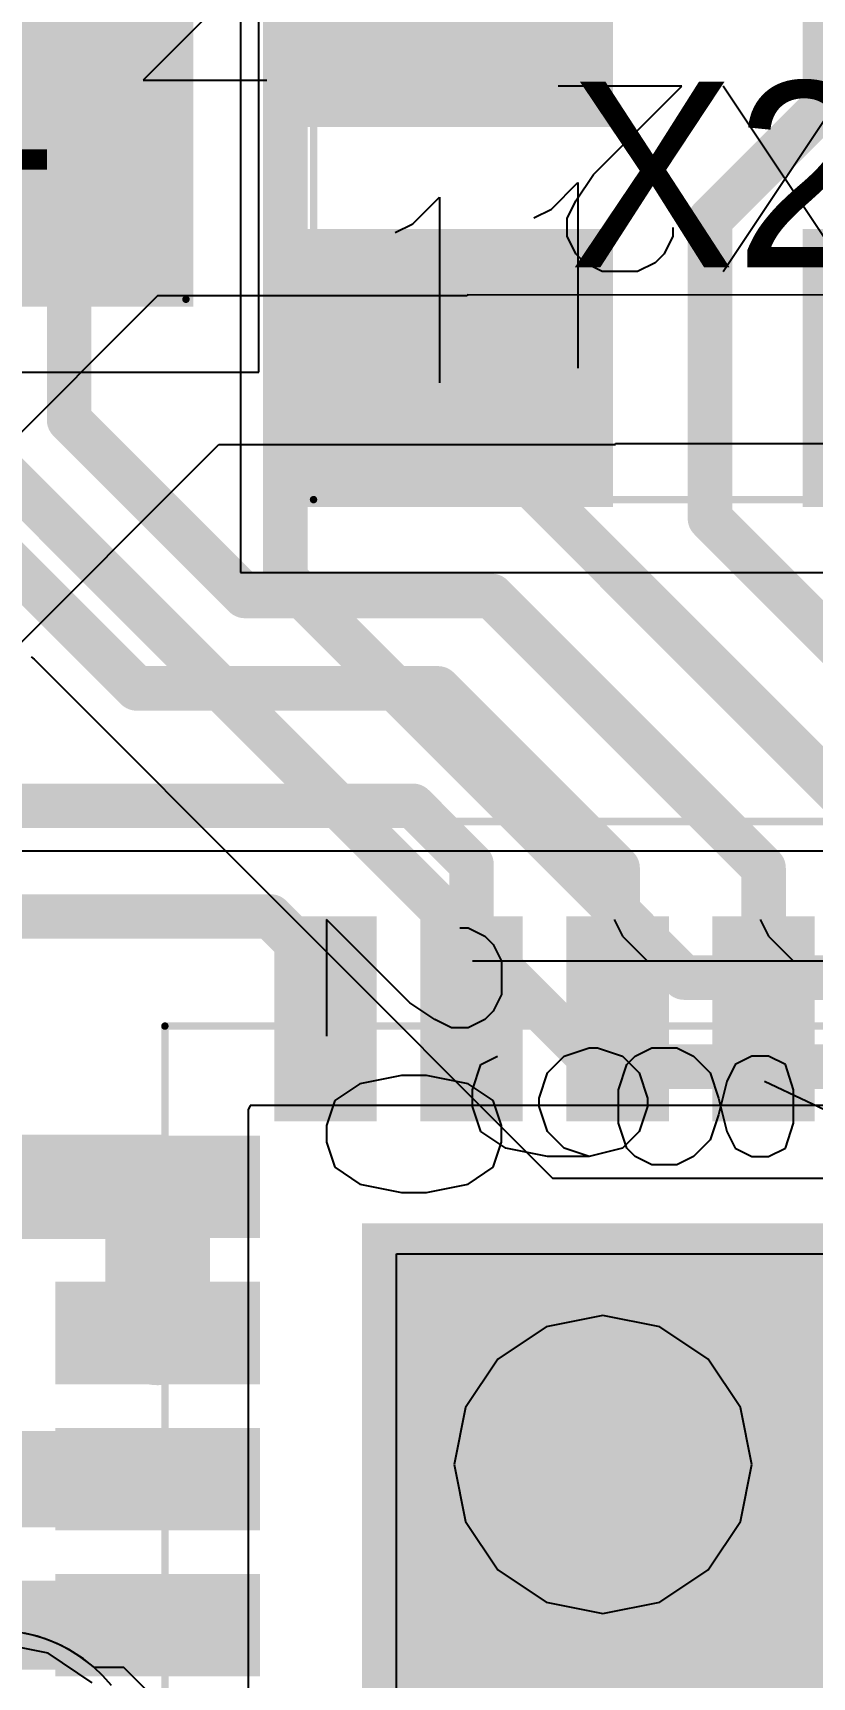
# Model space of a CAD drawing. Header units: millimetres. Extents: x 0 to 559, y 0 to 433.
# Drawn here: x 87.4 to 90.07, y 96.71 to 102.34 of the extents above; entities that cross this region are included whole.
import ezdxf

# ---------------------------------------------------------------- set-up
doc = ezdxf.new("R2010")
doc.units = ezdxf.units.MM
for name, color, linetype in [('BottomLayer', 5, 'Continuous'), ('BottomSolder', 6, 'Continuous'), ('Mechanical10', 56, 'Continuous'), ('Mechanical12', 56, 'Continuous'), ('Mechanical9', 56, 'Continuous'), ('MidLayer1', 16, 'Continuous'), ('MidLayer2', 76, 'Continuous'), ('MultiLayer', 9, 'Continuous'), ('TopLayer', 1, 'Continuous'), ('TopOverlay', 2, 'Continuous'), ('TopPaste', 8, 'Continuous'), ('TopSolder', 216, 'Continuous'), ('ViaHoleLayer', 16, 'Continuous')]:
    doc.layers.add(name, color=color, linetype=linetype)

# ---------------------------------------------------------------- blocks, each defined once
blk = doc.blocks.new('NCS36510_98')
at = {"layer": 'Mechanical10', "const_width": 0.0254}
for points in [[(-2.1999, 2.8001), (2.8001, 2.8001)], [(2.8001, 2.8001), (2.8001, -2.8001)]]:
    blk.add_lwpolyline(points, dxfattribs=at)
at = {"layer": 'Mechanical10', "const_width": 0.0127}
blk.add_lwpolyline([(2.7937, 2.8001, 1), (2.8064, 2.8001, 1)], format="xyb", close=True, dxfattribs=at)
blk.add_lwpolyline([(2.7937, 2.8001, 1), (2.8064, 2.8001, 1)], format="xyb", close=True, dxfattribs=at)
at = {"layer": 'Mechanical12'}
blk.add_line((3.4, 3.4), (3.4, -3.4), dxfattribs=at)
at = {"layer": 'Mechanical9'}
for p, q in [((2.3167, 2.2183), (2.2596, 2.1326)), ((2.4024, 2.2469), (2.3167, 2.2183)), ((2.4595, 2.2469), (2.4024, 2.2469)), ((2.5452, 2.2183), (2.4595, 2.2469)), ((2.6024, 2.1326), (2.5452, 2.2183)), ((3.165, 2.2469), (2.7652, 2.2469)), ((2.8794, 1.9613), (3.165, 2.2469)), ((2.2596, 2.1326), (2.231, 1.9898)), ((2.6309, 1.9898), (2.6024, 2.1326)), ((2.231, 1.9898), (2.231, 1.9041)), ((2.6309, 1.9041), (2.6309, 1.9898)), ((2.8223, 1.8756), (2.8794, 1.9613)), ((2.231, 1.9041), (2.2596, 1.7613)), ((2.6024, 1.7613), (2.6309, 1.9041)), ((2.7937, 1.8184), (2.8223, 1.8756)), ((2.7937, 1.7613), (2.7937, 1.8184)), ((2.2596, 1.7613), (2.3167, 1.6756)), ((2.4395, 1.7184), (2.5252, 1.747)), ((2.5252, 1.747), (2.5824, 1.747)), ((2.5452, 1.6756), (2.6024, 1.7613)), ((2.5824, 1.747), (2.6681, 1.7184)), ((2.8223, 1.7042), (2.7937, 1.7613)), ((3.0222, 1.1472), (3.0222, 1.747)), ((3.1365, 1.7613), (3.1079, 1.7042)), ((3.1365, 1.7899), (3.1365, 1.7613)), ((2.3824, 1.6328), (2.4395, 1.7184)), ((2.6681, 1.7184), (2.6966, 1.6613)), ((2.8509, 1.6756), (2.8223, 1.7042)), ((3.1079, 1.7042), (3.0794, 1.6756)), ((2.3167, 1.6756), (2.4024, 1.6471)), ((2.3539, 1.4899), (2.3824, 1.6328)), ((2.4024, 1.6471), (2.4595, 1.6471)), ((2.4595, 1.6471), (2.5452, 1.6756)), ((2.908, 1.6471), (2.8509, 1.6756)), ((3.0222, 1.6471), (2.908, 1.6471)), ((3.0794, 1.6756), (3.0222, 1.6471)), ((2.3539, 1.3471), (2.3539, 1.4899)), ((2.3824, 1.4328), (2.4395, 1.4899)), ((2.4395, 1.4899), (2.5252, 1.5185)), ((2.5252, 1.5185), (2.5538, 1.5185)), ((2.5538, 1.5185), (2.6395, 1.4899)), ((2.6395, 1.4899), (2.6966, 1.4328)), ((2.3539, 1.3471), (2.3824, 1.4328)), ((2.6966, 1.4328), (2.7252, 1.3471)), ((2.3824, 1.2329), (2.3539, 1.3471)), ((2.7252, 1.3186), (2.6966, 1.2329)), ((2.7252, 1.3471), (2.7252, 1.3186)), ((2.3824, 1.2183), (2.4681, 1.2469)), ((2.4681, 1.2469), (2.5824, 1.2469)), ((2.5824, 1.2469), (2.6681, 1.2183)), ((3.0222, 0.6471), (3.0222, 1.2469)), ((3.165, 1.2614), (3.1079, 1.2329)), ((2.3253, 1.1326), (2.3539, 1.1898)), ((2.3539, 1.1898), (2.3824, 1.2183)), ((2.4395, 1.1758), (2.3824, 1.2329)), ((2.6966, 1.2329), (2.6395, 1.1758)), ((2.6681, 1.2183), (2.6966, 1.1898)), ((2.6966, 1.1898), (2.7252, 1.1326)), ((3.1079, 1.2329), (3.0222, 1.1472)), ((2.3253, 1.0469), (2.3253, 1.1326)), ((2.5252, 1.1472), (2.4395, 1.1758)), ((2.5538, 1.1472), (2.5252, 1.1472)), ((2.6395, 1.1758), (2.5538, 1.1472)), ((2.7252, 1.1326), (2.7252, 1.0469)), ((2.3539, 0.9898), (2.3253, 1.0469)), ((2.7252, 1.0469), (2.6966, 0.9898)), ((2.411, 0.9327), (2.3539, 0.9898)), ((2.6966, 0.9898), (2.6395, 0.9327)), ((2.4967, 0.9041), (2.411, 0.9327)), ((2.5538, 0.9041), (2.4395, 0.8756)), ((2.6109, 0.8756), (2.4967, 0.9041)), ((2.6395, 0.9327), (2.5538, 0.9041)), ((2.3824, 0.847), (2.3539, 0.7899)), ((2.4395, 0.8756), (2.3824, 0.847)), ((2.6681, 0.847), (2.6109, 0.8756)), ((2.6966, 0.7899), (2.6681, 0.847)), ((2.3539, 0.7899), (2.3539, 0.7328)), ((2.6966, 0.7328), (2.6966, 0.7899)), ((2.3253, 0.1472), (2.6109, 0.747)), ((2.3539, 0.7328), (2.3824, 0.6756)), ((2.6681, 0.6756), (2.6966, 0.7328)), ((3.0222, 0.1472), (3.0222, 0.747)), ((3.1079, 0.7328), (3.0222, 0.6471)), ((3.165, 0.7613), (3.1079, 0.7328)), ((2.3824, 0.6756), (2.4681, 0.6471)), ((2.5824, 0.6471), (2.6681, 0.6756)), ((2.4681, 0.6471), (2.5824, 0.6471))]:
    blk.add_line(p, q, dxfattribs=at)
at = {"layer": 'TopLayer'}
for points in [[(0.6001, 3.15), (0.6001, 2.5), (0.9, 3.15), (0.9, 2.5)], [(1.0999, 3.15), (1.0999, 2.5), (1.3999, 3.15), (1.3999, 2.5)], [(1.6001, 3.15), (1.6001, 2.5), (1.9, 3.15), (1.9, 2.5)], [(2.0999, 3.15), (2.0999, 2.5), (2.3999, 3.15), (2.3999, 2.5)], [(2.5, 2.3999), (2.5, 2.0999), (3.15, 2.3999), (3.15, 2.0999)], [(-2.0999, 2.0999), (-2.0999, -2.0999), (2.0999, 2.0999), (2.0999, -2.0999)], [(2.5, 1.9), (2.5, 1.6001), (3.15, 1.9), (3.15, 1.6001)], [(2.5, 1.3999), (2.5, 1.0999), (3.15, 1.3999), (3.15, 1.0999)], [(2.5, 0.9), (2.5, 0.6001), (3.15, 0.9), (3.15, 0.6001)]]:
    blk.add_solid(points, dxfattribs=at)
at = {"layer": 'TopOverlay', "const_width": 0.0254}
blk.add_lwpolyline([(3.5001, 3.5001), (3.5001, -3.5001)], dxfattribs=at)
at = {"layer": 'TopPaste'}
for p, q in [((1.3, 1.8099), (1.1048, 1.7711)), ((1.4951, 1.7711), (1.3, 1.8099)), ((1.1048, 1.7711), (0.9394, 1.6605)), ((1.6605, 1.6605), (1.4951, 1.7711)), ((0.9394, 1.6605), (0.8289, 1.4951)), ((1.7711, 1.4951), (1.6605, 1.6605)), ((0.8289, 1.4951), (0.79, 1.3)), ((1.8099, 1.3), (1.7711, 1.4951)), ((0.79, 1.3), (0.8289, 1.1048)), ((1.7711, 1.1048), (1.8099, 1.3)), ((0.8289, 1.1048), (0.9394, 0.9394)), ((1.6605, 0.9394), (1.7711, 1.1048)), ((0.9394, 0.9394), (1.1048, 0.8289)), ((1.4951, 0.8289), (1.6605, 0.9394)), ((1.1048, 0.8289), (1.3, 0.79)), ((1.3, 0.79), (1.4951, 0.8289)), ((1.3, 0.79), (1.3, 0.79))]:
    blk.add_line(p, q, dxfattribs=at)
for points in [[(0.6001, 3.15), (0.6001, 2.5), (0.9, 3.15), (0.9, 2.5)], [(1.0999, 3.15), (1.0999, 2.5), (1.3999, 3.15), (1.3999, 2.5)], [(1.6001, 3.15), (1.6001, 2.5), (1.9, 3.15), (1.9, 2.5)], [(2.0999, 3.15), (2.0999, 2.5), (2.3999, 3.15), (2.3999, 2.5)], [(2.5, 2.3999), (2.5, 2.0999), (3.15, 2.3999), (3.15, 2.0999)], [(-2.0999, 2.0999), (-2.0999, -2.0999), (2.0999, 2.0999), (2.0999, -2.0999)], [(2.5, 1.9), (2.5, 1.6001), (3.15, 1.9), (3.15, 1.6001)], [(2.5, 1.3999), (2.5, 1.0999), (3.15, 1.3999), (3.15, 1.0999)], [(2.5, 0.9), (2.5, 0.6001), (3.15, 0.9), (3.15, 0.6001)]]:
    blk.add_solid(points, dxfattribs=at)
at = {"layer": 'TopSolder'}
for points in [[(0.5747, 3.1754), (0.5747, 2.4746), (0.9254, 3.1754), (0.9254, 2.4746)], [(1.0745, 3.1754), (1.0745, 2.4746), (1.4253, 3.1754), (1.4253, 2.4746)], [(1.5747, 3.1754), (1.5747, 2.4746), (1.9254, 3.1754), (1.9254, 2.4746)], [(2.0745, 3.1754), (2.0745, 2.4746), (2.4253, 3.1754), (2.4253, 2.4746)], [(2.4746, 2.4253), (2.4746, 2.0745), (3.1754, 2.4253), (3.1754, 2.0745)], [(-2.1253, 2.1253), (-2.1253, -2.1253), (2.1253, 2.1253), (2.1253, -2.1253)], [(2.4746, 1.9254), (2.4746, 1.5747), (3.1754, 1.9254), (3.1754, 1.5747)], [(2.4746, 1.4253), (2.4746, 1.0745), (3.1754, 1.4253), (3.1754, 1.0745)], [(2.4746, 0.9254), (2.4746, 0.5747), (3.1754, 0.9254), (3.1754, 0.5747)]]:
    blk.add_solid(points, dxfattribs=at)
blk = doc.blocks.new('HOSONIC_ETDG_20X12_SMD_103')
at = {"layer": 'Mechanical10', "const_width": 0.0254}
for points in [[(1.1501, 0.7501), (-1.1501, 0.7501)], [(-1.1501, 0.7501), (-1.1501, -0.7501)], [(1.1501, 0.7501), (1.1501, -0.7501)], [(1.1501, -0.7501), (-1.1501, -0.7501)]]:
    blk.add_lwpolyline(points, dxfattribs=at)
at = {"layer": 'Mechanical10', "const_width": 0.0127}
for points in [[(-1.1565, 0.7501, 1), (-1.1438, 0.7501, 1)], [(-1.1565, 0.7501, 1), (-1.1438, 0.7501, 1)], [(1.1438, 0.7501, 1), (1.1565, 0.7501, 1)], [(1.1438, 0.7501, 1), (1.1565, 0.7501, 1)], [(-1.1565, -0.7501, 1), (-1.1438, -0.7501, 1)], [(-1.1565, -0.7501, 1), (-1.1438, -0.7501, 1)], [(1.1438, -0.7501, 1), (1.1565, -0.7501, 1)], [(1.1438, -0.7501, 1), (1.1565, -0.7501, 1)]]:
    blk.add_lwpolyline(points, format="xyb", close=True, dxfattribs=at)
at = {"layer": 'Mechanical12'}
for p, q in [((1.4, 1), (-1.4, 1)), ((-1.4, 1), (-1.4, -1)), ((1.4, -1), (1.4, 1)), ((-1.4, -1), (-1.4, -1)), ((-1.4, -1), (1.4, -1))]:
    blk.add_line(p, q, dxfattribs=at)
at = {"layer": 'Mechanical9'}
for p, q in [((-1.0041, 0), (-1.4273, 0)), ((-1.3064, -0.3023), (-1.0041, 0)), ((0.3449, -0.6349), (0.3449, 0)), ((-1.3668, -0.393), (-1.3064, -0.3023)), ((-1.3971, -0.4535), (-1.3668, -0.393)), ((-1.3971, -0.5139), (-1.3971, -0.4535)), ((-1.0343, -0.4837), (-1.0343, -0.5139)), ((-1.3668, -0.5744), (-1.3971, -0.5139)), ((-1.0343, -0.5139), (-1.0645, -0.5744)), ((0.4356, -0.5442), (0.3449, -0.6349)), ((0.4961, -0.5139), (0.4356, -0.5442)), ((-1.3366, -0.6046), (-1.3668, -0.5744)), ((-1.2761, -0.6349), (-1.3366, -0.6046)), ((-1.0948, -0.6046), (-1.1552, -0.6349)), ((-1.0645, -0.5744), (-1.0948, -0.6046)), ((-1.1552, -0.6349), (-1.2761, -0.6349))]:
    blk.add_line(p, q, dxfattribs=at)
at = {"layer": 'TopLayer'}
for points in [[(-0.35, 0.7501), (-1.1501, 0.7501), (-0.35, -0.7501), (-1.1501, -0.7501)], [(1.1501, 0.7501), (0.35, 0.7501), (1.1501, -0.7501), (0.35, -0.7501)]]:
    blk.add_solid(points, dxfattribs=at)
at = {"layer": 'TopOverlay'}
for p, q in [((0.3865, 0.3439), (-0.2484, -0.0793)), ((0.3865, -0.0793), (-0.2484, 0.3439)), ((0.2655, -0.2214), (0.2958, -0.2819)), ((0.2958, -0.2819), (0.3865, -0.3726)), ((0.3865, -0.3726), (-0.2484, -0.3726))]:
    blk.add_line(p, q, dxfattribs=at)
at = {"layer": 'TopPaste'}
for points in [[(-0.35, 0.7501), (-1.1501, 0.7501), (-0.35, -0.7501), (-1.1501, -0.7501)], [(1.1501, 0.7501), (0.35, 0.7501), (1.1501, -0.7501), (0.35, -0.7501)]]:
    blk.add_solid(points, dxfattribs=at)
at = {"layer": 'TopSolder'}
for points in [[(-0.3246, 0.7755), (-1.1755, 0.7755), (-0.3246, -0.7755), (-1.1755, -0.7755)], [(1.1755, 0.7755), (0.3246, 0.7755), (1.1755, -0.7755), (0.3246, -0.7755)]]:
    blk.add_solid(points, dxfattribs=at)
blk = doc.blocks.new('HOSONIC_2SB_250X200_SMD_104')
at = {"layer": 'Mechanical10'}
for p, q in [((0.9189, 0.0652), (0.9189, 0.7)), ((1.0701, 0.1861), (1.0096, 0.1559)), ((1.0096, 0.1559), (0.9189, 0.0652))]:
    blk.add_line(p, q, dxfattribs=at)
at = {"layer": 'Mechanical10', "const_width": 0.0254}
for points in [[(1.35, 1.1001), (-1.35, 1.1001)], [(-1.35, 1.1001), (-1.35, -0.4651)], [(1.35, 1.1001), (1.35, -1.1001)], [(-0.715, -1.1001), (-1.35, -0.4651)], [(1.35, -1.1001), (-0.715, -1.1001)]]:
    blk.add_lwpolyline(points, dxfattribs=at)
at = {"layer": 'Mechanical10', "const_width": 0.0127}
for points in [[(-1.3564, 1.1001, 1), (-1.3437, 1.1001, 1)], [(-1.3564, 1.1001, 1), (-1.3437, 1.1001, 1)], [(1.3437, 1.1001, 1), (1.3564, 1.1001, 1)], [(1.3437, 1.1001, 1), (1.3564, 1.1001, 1)], [(-1.3564, -0.4651, 1), (-1.3437, -0.4651, 1)], [(-1.3564, -0.4651, 1), (-1.3437, -0.4651, 1)], [(-0.7214, -1.1001, 1), (-0.7087, -1.1001, 1)], [(-0.7214, -1.1001, 1), (-0.7087, -1.1001, 1)], [(1.3437, -1.1001, 1), (1.3564, -1.1001, 1)], [(1.3437, -1.1001, 1), (1.3564, -1.1001, 1)]]:
    blk.add_lwpolyline(points, format="xyb", close=True, dxfattribs=at)
at = {"layer": 'Mechanical12'}
for p, q in [((1.5999, 1.35), (-1.5999, 1.35)), ((-1.5999, 1.35), (-1.5999, -1.35)), ((1.5999, -1.35), (1.5999, 1.35)), ((-1.5999, -1.35), (-1.5999, -1.35)), ((-1.5999, -1.35), (1.5999, -1.35))]:
    blk.add_line(p, q, dxfattribs=at)
at = {"layer": 'Mechanical9'}
for p, q in [((-1.1039, 0.65), (-1.5271, 0.65)), ((-1.4062, 0.3477), (-1.1039, 0.65)), ((0.4447, 0.0151), (0.4447, 0.65)), ((-1.4667, 0.257), (-1.4062, 0.3477)), ((-1.4969, 0.1965), (-1.4667, 0.257)), ((-1.4969, 0.136), (-1.4969, 0.1965)), ((-1.4667, 0.0756), (-1.4969, 0.136)), ((-1.1341, 0.136), (-1.1643, 0.0756)), ((-1.1341, 0.1663), (-1.1341, 0.136)), ((0.5959, 0.136), (0.5354, 0.1058)), ((-1.4364, 0.0454), (-1.4667, 0.0756)), ((-1.1643, 0.0756), (-1.1946, 0.0454)), ((0.5354, 0.1058), (0.4447, 0.0151)), ((-1.376, 0.0151), (-1.4364, 0.0454)), ((-1.255, 0.0151), (-1.376, 0.0151)), ((-1.1946, 0.0454), (-1.255, 0.0151)), ((-1.4364, -0.6802), (-1.3457, -0.65)), ((-1.3457, -0.65), (-1.255, -0.65)), ((-1.255, -0.65), (-1.1643, -0.6802)), ((0.2936, -1.2848), (0.2936, -0.65)), ((-1.4969, -0.7407), (-1.4364, -0.6802)), ((-1.1643, -0.6802), (-1.1341, -0.7104)), ((-1.1341, -0.7104), (-1.1039, -0.7709)), ((-1.5271, -0.8314), (-1.4969, -0.7407)), ((-1.5271, -0.8918), (-1.5271, -0.8314)), ((-1.4969, -0.9825), (-1.5271, -0.8918)), ((0.5959, -0.8616), (0.1424, -0.8616)), ((0.2936, -1.2848), (0.5959, -0.8616)), ((-1.4667, -1.0128), (-1.4969, -0.9825)), ((-1.4969, -1.2848), (-1.3155, -1.043)), ((-1.4062, -1.043), (-1.4667, -1.0128)), ((-1.3155, -1.043), (-1.4062, -1.043)), ((-1.1643, -1.2848), (-1.4969, -1.2848))]:
    blk.add_line(p, q, dxfattribs=at)
at = {"layer": 'TopLayer'}
for points in [[(-0.3499, 1.0999), (-1.3499, 1.0999), (-0.3499, 0.2), (-1.3499, 0.2)], [(1.3499, 1.0999), (0.3499, 1.0999), (1.3499, 0.2), (0.3499, 0.2)], [(-0.3499, -0.2), (-1.3499, -0.2), (-0.3499, -1.0999), (-1.3499, -1.0999)], [(1.3499, -0.2), (0.3499, -0.2), (1.3499, -1.0999), (0.3499, -1.0999)]]:
    blk.add_solid(points, dxfattribs=at)
at = {"layer": 'TopOverlay'}
for p, q in [((-0.4763, 0.3196), (-0.053, -0.3152)), ((-0.053, 0.3196), (-0.4763, -0.3152)), ((0.1495, 0.2592), (0.1798, 0.2894)), ((0.1798, 0.2894), (0.2402, 0.3196)), ((0.2402, 0.3196), (0.3612, 0.3196)), ((0.3612, 0.3196), (0.4216, 0.2894)), ((0.4216, 0.2894), (0.4519, 0.2592)), ((0.1193, 0.1987), (0.1495, 0.2592)), ((0.4519, 0.2592), (0.4821, 0.1987)), ((0.1193, 0.1685), (0.1193, 0.1987)), ((0.4821, 0.1987), (0.4821, 0.1383)), ((0.4821, 0.1383), (0.4519, 0.0778)), ((0.4519, 0.0778), (0.3914, -0.0129)), ((0.3914, -0.0129), (0.0891, -0.3152)), ((0.0891, -0.3152), (0.5123, -0.3152))]:
    blk.add_line(p, q, dxfattribs=at)
at = {"layer": 'TopPaste'}
for points in [[(-0.3499, 1.0999), (-1.3499, 1.0999), (-0.3499, 0.2), (-1.3499, 0.2)], [(1.3499, 1.0999), (0.3499, 1.0999), (1.3499, 0.2), (0.3499, 0.2)], [(-0.3499, -0.2), (-1.3499, -0.2), (-0.3499, -1.0999), (-1.3499, -1.0999)], [(1.3499, -0.2), (0.3499, -0.2), (1.3499, -1.0999), (0.3499, -1.0999)]]:
    blk.add_solid(points, dxfattribs=at)
at = {"layer": 'TopSolder'}
for points in [[(-0.3245, 1.1253), (-1.3753, 1.1253), (-0.3245, 0.1746), (-1.3753, 0.1746)], [(1.3753, 1.1253), (0.3245, 1.1253), (1.3753, 0.1746), (0.3245, 0.1746)], [(-0.3245, -0.1746), (-1.3753, -0.1746), (-0.3245, -1.1253), (-1.3753, -1.1253)], [(1.3753, -0.1746), (0.3245, -0.1746), (1.3753, -1.1253), (0.3245, -1.1253)]]:
    blk.add_solid(points, dxfattribs=at)

msp = doc.modelspace()

# ---------------------------------------------------------------- linework, layer by layer
at = {"layer": 'BottomLayer'}
for p, q in [((87.3942, 100.2029), (87.4045, 100.1944)), ((87.4045, 100.1944), (87.4103, 100.1888)), ((87.4103, 100.1888), (89.1802, 98.4189)), ((89.1802, 98.4189), (92.6087, 98.4189)), ((87.4148, 96.8512), (87.3717, 96.8616)), ((87.4569, 96.8371), (87.4148, 96.8512)), ((87.4975, 96.8193), (87.4569, 96.8371)), ((87.5365, 96.7981), (87.4975, 96.8193)), ((87.5735, 96.7736), (87.5365, 96.7981)), ((87.6082, 96.746), (87.5735, 96.7736)), ((87.6403, 96.7154), (87.6082, 96.746)), ((87.6697, 96.6821), (87.6403, 96.7154))]:
    msp.add_line(p, q, dxfattribs=at)
at = {"layer": 'BottomLayer', "const_width": 0.1524}
for points in [[(88.265, 100.4702), (88.265, 104.2187)], [(86.995, 101.1433), (89.3381, 98.8002)], [(88.265, 100.4702), (89.6302, 99.105)], [(89.6302, 99.105), (92.8931, 99.105)], [(89.3381, 98.8002), (92.7666, 98.8002)]]:
    msp.add_lwpolyline(points, dxfattribs=at)
at = {"layer": 'BottomLayer'}
for points, const_width in [([(88.2269, 100.4702, 1), (88.3031, 100.4702, 1)], 0.0762), ([(88.2269, 100.4702, 1), (88.3031, 100.4702, 1)], 0.0762), ([(89.5921, 99.105, 1), (89.6683, 99.105, 1)], 0.0762), ([(89.5921, 99.105, 1), (89.6683, 99.105, 1)], 0.0762), ([(89.3, 98.8002, 1), (89.3762, 98.8002, 1)], 0.0762), ([(89.3, 98.8002, 1), (89.3762, 98.8002, 1)], 0.0762), ([(89.1921, 97.4392, 1), (89.4969, 97.4392, 1)], 0.3048)]:
    msp.add_lwpolyline(points, format="xyb", close=True, dxfattribs=dict(at, const_width=const_width))
at = {"layer": 'BottomSolder', "const_width": 0.3302}
msp.add_lwpolyline([(89.1794, 97.4392, 1), (89.5096, 97.4392, 1)], format="xyb", close=True, dxfattribs=at)
at = {"layer": 'MidLayer1'}
for p, q in [((87.4525, 96.7932), (87.2741, 96.8287)), ((87.6038, 96.6921), (87.4525, 96.7932))]:
    msp.add_line(p, q, dxfattribs=at)
at = {"layer": 'MidLayer1', "const_width": 0.3048}
msp.add_lwpolyline([(89.1921, 97.4392, 1), (89.4969, 97.4392, 1)], format="xyb", close=True, dxfattribs=at)
at = {"layer": 'MidLayer2'}
for p, q in [((93.5068, 101.439), (88.8873, 101.441)), ((88.8873, 101.441), (88.8873, 101.4374)), ((87.8271, 101.4374), (87.0268, 100.6368)), ((88.8873, 101.4374), (87.8271, 101.4374)), ((87.0755, 99.9668), (88.0377, 100.9289)), ((88.0377, 100.9289), (89.3956, 100.9289)), ((89.3956, 100.9289), (89.3956, 100.9325)), ((89.3956, 100.9325), (93.7014, 100.9305)), ((88.1441, 98.6678), (88.1375, 98.6521)), ((88.1375, 98.6521), (88.1375, 96.5632)), ((93.7938, 98.6678), (88.1441, 98.6678)), ((88.646, 94.998), (88.646, 98.1593)), ((88.646, 98.1593), (93.5619, 98.1593)), ((87.4007, 96.855), (87.3573, 96.8642)), ((87.4431, 96.8421), (87.4007, 96.855)), ((87.4843, 96.8256), (87.4431, 96.8421)), ((87.5238, 96.8055), (87.4843, 96.8256)), ((87.5615, 96.7821), (87.5238, 96.8055)), ((87.597, 96.7554), (87.5615, 96.7821)), ((87.6109, 96.744), (87.597, 96.7555)), ((87.597, 96.7555), (87.597, 96.7554)), ((87.7115, 96.744), (87.6109, 96.744)), ((87.964, 96.4913), (87.7115, 96.744))]:
    msp.add_line(p, q, dxfattribs=at)
at = {"layer": 'MidLayer2', "const_width": 0.3048}
msp.add_lwpolyline([(89.1921, 97.4392, 1), (89.4969, 97.4392, 1)], format="xyb", close=True, dxfattribs=at)
at = {"layer": 'MultiLayer', "const_width": 0.3048}
msp.add_lwpolyline([(89.1921, 97.4392, 1), (89.4969, 97.4392, 1)], format="xyb", close=True, dxfattribs=at)
at = {"layer": 'TopLayer'}
for points, const_width in [([(89.7189, 101.698), (90.5114, 102.4905)], 0.1524), ([(87.5246, 101.0125), (87.5246, 102.1761)], 0.1524), ([(86.0245, 101.8261), (87.756, 100.0945)], 0.1524), ([(89.7189, 100.6759), (89.7189, 101.698)], 0.1524), ([(88.8616, 101.1906), (88.9584, 101.0938)], 0.1524), ([(88.9584, 100.9366), (88.9584, 101.0938)], 0.1524), ([(87.5246, 101.0125), (88.1263, 100.4108)], 0.1524), ([(88.9584, 100.9366), (90.4027, 99.4923)], 0.1524), ([(89.7189, 100.6759), (90.9025, 99.4923)], 0.1524), ([(88.1263, 100.4108), (88.9716, 100.4108)], 0.1524), ([(88.9716, 100.4108), (89.9025, 99.4799)], 0.1524), ([(87.756, 100.0945), (88.7877, 100.0945)], 0.1524), ([(88.7877, 100.0945), (89.4027, 99.4796)], 0.1524), ([(87.2518, 99.6927), (88.7021, 99.6927)], 0.1524), ([(88.7021, 99.6927), (88.9025, 99.4923)], 0.1524), ([(88.9025, 98.964), (88.9025, 99.4923)], 0.1524), ([(89.4027, 98.964), (89.4027, 99.4796)], 0.1524), ([(89.9025, 98.964), (89.9025, 99.4799)], 0.1524), ([(86.8909, 99.314), (88.2142, 99.314)], 0.1524), ([(88.2142, 99.314), (88.4027, 99.1255)], 0.1524), ([(88.4027, 98.964), (88.4027, 99.1255)], 0.1524), ([(87.1964, 98.3889), (87.8276, 98.3889)], 0.3579), ([(87.8276, 97.8891), (87.8276, 98.3889)], 0.3579), ([(87.0974, 97.3889), (87.8276, 97.3889)], 0.3302), ([(86.965, 96.8891), (87.8276, 96.8891)], 0.3048)]:
    msp.add_lwpolyline(points, dxfattribs=dict(at, const_width=const_width))
for points, const_width in [([(87.4865, 102.1761, 1), (87.5627, 102.1761, 1)], 0.0762), ([(89.6808, 101.698, 1), (89.757, 101.698, 1)], 0.0762), ([(89.6808, 101.698, 1), (89.757, 101.698, 1)], 0.0762), ([(88.8235, 101.1906, 1), (88.8997, 101.1906, 1)], 0.0762), ([(88.9203, 101.0938, 1), (88.9965, 101.0938, 1)], 0.0762), ([(88.9203, 101.0938, 1), (88.9965, 101.0938, 1)], 0.0762), ([(87.4865, 101.0125, 1), (87.5627, 101.0125, 1)], 0.0762), ([(87.4865, 101.0125, 1), (87.5627, 101.0125, 1)], 0.0762), ([(88.9203, 100.9366, 1), (88.9965, 100.9366, 1)], 0.0762), ([(88.9203, 100.9366, 1), (88.9965, 100.9366, 1)], 0.0762), ([(89.6808, 100.6759, 1), (89.757, 100.6759, 1)], 0.0762), ([(89.6808, 100.6759, 1), (89.757, 100.6759, 1)], 0.0762), ([(88.0882, 100.4108, 1), (88.1644, 100.4108, 1)], 0.0762), ([(88.0882, 100.4108, 1), (88.1644, 100.4108, 1)], 0.0762), ([(88.9335, 100.4108, 1), (89.0097, 100.4108, 1)], 0.0762), ([(88.9335, 100.4108, 1), (89.0097, 100.4108, 1)], 0.0762), ([(87.7179, 100.0945, 1), (87.7941, 100.0945, 1)], 0.0762), ([(87.7179, 100.0945, 1), (87.7941, 100.0945, 1)], 0.0762), ([(88.7496, 100.0945, 1), (88.8258, 100.0945, 1)], 0.0762), ([(88.7496, 100.0945, 1), (88.8258, 100.0945, 1)], 0.0762), ([(88.664, 99.6927, 1), (88.7402, 99.6927, 1)], 0.0762), ([(88.664, 99.6927, 1), (88.7402, 99.6927, 1)], 0.0762), ([(88.8644, 99.4923, 1), (88.9406, 99.4923, 1)], 0.0762), ([(88.8644, 99.4923, 1), (88.9406, 99.4923, 1)], 0.0762), ([(89.3646, 99.4796, 1), (89.4408, 99.4796, 1)], 0.0762), ([(89.3646, 99.4796, 1), (89.4408, 99.4796, 1)], 0.0762), ([(89.8644, 99.4799, 1), (89.9406, 99.4799, 1)], 0.0762), ([(89.8644, 99.4799, 1), (89.9406, 99.4799, 1)], 0.0762), ([(88.1761, 99.314, 1), (88.2523, 99.314, 1)], 0.0762), ([(88.1761, 99.314, 1), (88.2523, 99.314, 1)], 0.0762), ([(88.3646, 99.1255, 1), (88.4408, 99.1255, 1)], 0.0762), ([(88.3646, 99.1255, 1), (88.4408, 99.1255, 1)], 0.0762), ([(88.3646, 98.964, 1), (88.4408, 98.964, 1)], 0.0762), ([(88.8644, 98.964, 1), (88.9406, 98.964, 1)], 0.0762), ([(89.3646, 98.964, 1), (89.4408, 98.964, 1)], 0.0762), ([(89.8644, 98.964, 1), (89.9406, 98.964, 1)], 0.0762), ([(87.7381, 98.3889, 1), (87.9171, 98.3889, 1)], 0.1789), ([(87.7381, 98.3889, 1), (87.9171, 98.3889, 1)], 0.1789), ([(87.7381, 97.8891, 1), (87.9171, 97.8891, 1)], 0.1789), ([(89.1921, 97.4392, 1), (89.4969, 97.4392, 1)], 0.3048), ([(87.7451, 97.3889, 1), (87.9102, 97.3889, 1)], 0.1651), ([(87.7514, 96.8891, 1), (87.9038, 96.8891, 1)], 0.1524)]:
    msp.add_lwpolyline(points, format="xyb", close=True, dxfattribs=dict(at, const_width=const_width))
at = {"layer": 'TopSolder', "const_width": 0.3302}
msp.add_lwpolyline([(89.1794, 97.4392, 1), (89.5096, 97.4392, 1)], format="xyb", close=True, dxfattribs=at)
at = {"layer": 'ViaHoleLayer', "const_width": 0.1524}
msp.add_lwpolyline([(89.2683, 97.4392, 1), (89.4207, 97.4392, 1)], format="xyb", close=True, dxfattribs=at)

# ---------------------------------------------------------------- block references
for name, p, rotation in [('HOSONIC_2SB_250X200_SMD_104', (89.7115, 101.8405), 180), ('HOSONIC_ETDG_20X12_SMD_103', (86.7745, 102.1761), 180), ('NCS36510_98', (90.6526, 96.139), 90)]:
    msp.add_blockref(name, p, dxfattribs=dict(rotation=rotation))

# ---------------------------------------------------------------- texts
at = {"layer": 'Mechanical10'}
for s, p in [('X1', (86.4517, 101.87)), ('X2', (89.2373, 101.5357))]:
    msp.add_text(s, height=0.635, dxfattribs=at).set_placement(p)

doc.saveas('drawing.dxf')
